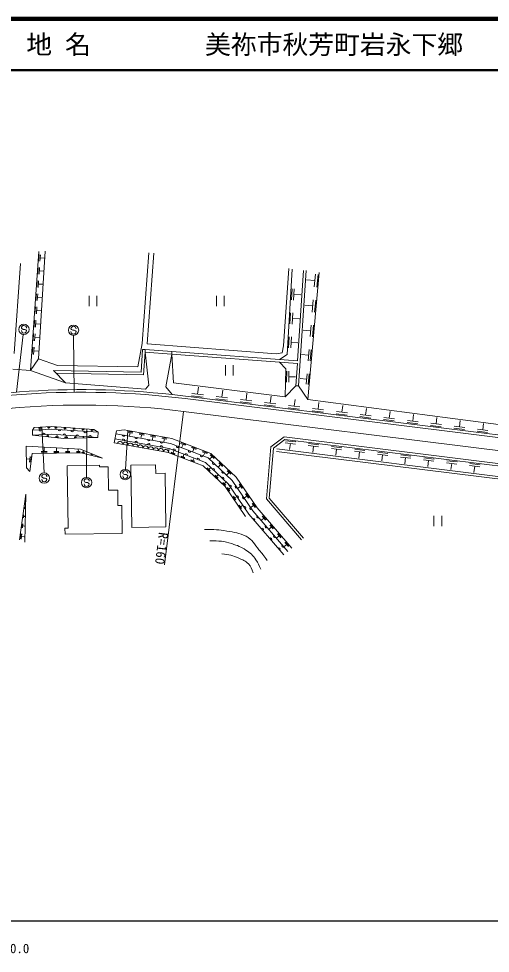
# Model space of a CAD drawing. Units: millimetres on the paper. Extents: x 40 to 680, y 20 to 380.
# Drawn here: x 368.9 to 460.3, y 198.7 to 380 of the extents above; entities that cross this region are included whole.
import ezdxf
from ezdxf.enums import TextEntityAlignment as Align

# ---------------------------------------------------------------- set-up
doc = ezdxf.new("R2010")
doc.units = ezdxf.units.MM
for name, color, linetype, lineweight in [('M-BGD', 7, 'Continuous', 18), ('M-TTL', 2, 'Continuous', 140), ('M-TTL-BAND', 7, 'Continuous', 25), ('M-TTL-LINE', 7, 'Continuous', 50)]:
    doc.layers.add(name, color=color, linetype=linetype, lineweight=lineweight)
doc.layers.add('M-TTL-TXT', color=7, linetype='Continuous')
doc.styles.add('ＭＳ ゴシック', font='')
doc.styles.get('ＭＳ ゴシック').set_extended_font_data('MS Gothic')

msp = doc.modelspace()

# ---------------------------------------------------------------- linework, layer by layer
at = {"layer": 'M-BGD'}
for p, q in [((371.211, 311.765), (372.792, 334.864)), ((372.763, 332.971), (372.85, 334.237)), ((372.774, 314.031), (374.052, 334.915)), ((373.016, 332.954), (373.103, 334.219)), ((373.059, 333.587), (373.867, 333.531)), ((392.836, 316.974), (394.114, 334.604)), ((393.833, 316.901), (395.112, 334.531)), ((368.012, 315.049), (369.275, 332.532)), ((372.59, 330.445), (372.678, 331.729)), ((372.847, 330.428), (372.935, 331.711)), ((372.891, 331.07), (373.713, 331.013)), ((420.217, 316.559), (421.259, 331.523)), ((420.916, 314.88), (421.912, 331.442)), ((424.123, 331.167), (422.961, 313.642)), ((424.622, 331.134), (423.138, 308.758)), ((424.965, 306.117), (427.149, 330.792)), ((426.202, 327.983), (426.421, 330.455)), ((426.696, 327.94), (426.915, 330.412)), ((372.416, 327.901), (372.505, 329.203)), ((372.676, 327.883), (372.765, 329.185)), ((372.721, 328.534), (373.558, 328.477)), ((426.311, 329.219), (424.705, 329.361)), ((372.24, 325.339), (372.331, 326.659)), ((372.504, 325.32), (372.595, 326.641)), ((421.752, 325.445), (421.883, 327.629)), ((422.188, 325.419), (422.32, 327.603)), ((422.254, 326.511), (423.608, 326.43)), ((372.55, 325.981), (373.402, 325.922)), ((382.577, 326.254), (382.577, 324.254)), ((384.077, 326.254), (384.077, 324.254)), ((407.251, 326.254), (407.251, 324.254)), ((408.751, 326.254), (408.751, 324.254)), ((425.791, 323.101), (426.001, 325.465)), ((426.264, 323.059), (426.473, 325.423)), ((372.064, 322.757), (372.155, 324.096)), ((372.331, 322.739), (372.423, 324.078)), ((372.377, 323.408), (373.244, 323.349)), ((421.472, 320.789), (421.601, 322.943)), ((421.903, 320.763), (422.032, 322.917)), ((425.896, 324.283), (424.377, 324.417)), ((371.886, 320.157), (371.979, 321.515)), ((372.157, 320.139), (372.25, 321.496)), ((421.967, 321.84), (423.299, 321.76)), ((369.529, 319.882), (369.43, 320)), ((369.774, 319.743), (369.529, 319.882)), ((370.075, 319.74), (369.774, 319.743)), ((370.32, 319.629), (370.075, 319.74)), ((370.426, 319.492), (370.32, 319.629)), ((372.204, 320.818), (373.086, 320.757)), ((379.138, 319.716), (379.039, 319.834)), ((379.383, 319.577), (379.138, 319.716)), ((379.684, 319.574), (379.383, 319.577)), ((379.929, 319.463), (379.684, 319.574)), ((380.035, 319.326), (379.929, 319.463)), ((425.49, 319.454), (424.056, 319.581)), ((425.39, 318.325), (425.59, 320.584)), ((425.842, 318.285), (426.041, 320.544)), ((368.459, 307.554), (369.805, 318.749)), ((371.706, 317.538), (371.801, 318.915)), ((371.982, 317.519), (372.076, 318.896)), ((372.029, 318.208), (372.926, 318.146)), ((379.644, 307.54), (379.543, 318.576)), ((421.193, 316.16), (421.321, 318.286)), ((421.619, 316.135), (421.747, 318.261)), ((371.526, 314.9), (371.621, 316.296)), ((371.805, 314.881), (371.9, 316.277)), ((371.853, 315.579), (372.765, 315.517)), ((392.836, 316.974), (391.996, 312.443)), ((392.925, 315.85), (392.613, 311.432)), ((393.425, 315.813), (392.925, 315.85)), ((393.425, 315.813), (393.389, 315.314)), ((398.609, 315.432), (393.43, 315.812)), ((393.833, 316.901), (418.79, 314.966)), ((419.939, 315.187), (420.217, 316.559)), ((421.683, 317.198), (422.991, 317.119)), ((424.997, 313.653), (425.188, 315.809)), ((425.428, 313.615), (425.619, 315.771)), ((371.211, 311.765), (372.774, 314.031)), ((372.774, 314.031), (376.434, 312.725)), ((393.389, 315.314), (393.079, 310.923)), ((398.534, 314.936), (393.389, 315.314)), ((394.112, 308.943), (393.389, 315.314)), ((397.405, 308.589), (398.572, 314.933)), ((398.609, 315.432), (398.572, 314.933)), ((398.572, 314.933), (398.886, 309.384)), ((422.928, 313.143), (398.572, 314.933)), ((422.961, 313.642), (398.609, 315.432)), ((418.79, 314.966), (419.939, 315.187)), ((419.47, 313.898), (420.916, 314.88)), ((425.092, 314.731), (423.742, 314.851)), ((371.211, 311.765), (367.786, 312.009)), ((376.434, 312.725), (391.996, 312.443)), ((408.959, 312.778), (408.959, 310.778)), ((410.459, 312.778), (410.459, 310.778)), ((420.657, 312.068), (419.433, 313.4)), ((420.538, 306.634), (420.657, 312.068)), ((422.928, 313.143), (422.639, 308.791)), ((371.211, 311.765), (378.002, 309.383)), ((378.002, 309.383), (375.662, 311.739)), ((375.662, 311.739), (392.613, 311.432)), ((376.168, 311.229), (393.079, 310.923)), ((420.848, 311.659), (420.8, 309.48)), ((421.284, 311.649), (421.236, 309.471)), ((421.26, 310.56), (422.554, 310.532)), ((424.704, 310.111), (423.435, 310.223)), ((424.613, 309.083), (424.795, 311.138)), ((425.024, 309.047), (425.206, 311.102)), ((378.002, 309.383), (393.476, 308.159)), ((393.476, 308.159), (394.112, 308.943)), ((398.648, 307.123), (397.405, 308.589)), ((398.886, 309.384), (420.538, 306.634)), ((403.58, 307.167), (403.753, 308.558)), ((420.539, 306.671), (422.639, 308.791)), ((422.639, 308.791), (423.138, 308.758)), ((423.138, 308.758), (424.965, 306.117)), ((465.746, 298.793), (398.648, 307.123)), ((402.404, 306.858), (404.645, 306.58)), ((402.46, 307.306), (404.701, 307.028)), ((407.177, 306.716), (409.399, 306.441)), ((408.288, 306.579), (408.458, 307.955)), ((412.976, 305.993), (413.145, 307.354)), ((417.646, 305.409), (417.813, 306.755)), ((465.684, 298.296), (401.147, 306.309)), ((407.121, 306.272), (409.343, 305.996)), ((411.82, 305.689), (414.023, 305.415)), ((411.875, 306.129), (414.077, 305.856)), ((416.499, 305.108), (418.683, 304.837)), ((416.554, 305.545), (418.738, 305.273)), ((421.214, 304.962), (423.379, 304.693)), ((422.296, 304.828), (422.462, 306.159)), ((424.965, 306.117), (465.992, 300.777)), ((426.929, 304.249), (427.092, 305.565)), ((431.542, 303.672), (431.704, 304.973)), ((400.839, 303.828), (397.143, 274.056)), ((464.781, 295.889), (400.839, 303.828)), ((421.16, 304.529), (423.325, 304.26)), ((425.802, 303.953), (427.949, 303.686)), ((425.855, 304.382), (428.002, 304.115)), ((430.425, 303.379), (432.553, 303.114)), ((430.478, 303.804), (432.606, 303.54)), ((435.03, 302.807), (437.14, 302.545)), ((435.082, 303.229), (437.192, 302.967)), ((436.137, 303.098), (436.297, 304.384)), ((440.714, 302.526), (440.872, 303.798)), ((445.272, 301.956), (445.428, 303.213)), ((439.616, 302.237), (441.707, 301.978)), ((439.668, 302.656), (441.759, 302.396)), ((444.184, 301.67), (446.257, 301.413)), ((444.236, 302.085), (446.308, 301.827)), ((448.734, 301.105), (450.788, 300.85)), ((448.785, 301.516), (450.839, 301.261)), ((449.812, 301.389), (449.966, 302.631)), ((453.316, 300.95), (455.352, 300.697)), ((454.334, 300.824), (454.486, 302.051)), ((458.837, 300.261), (458.988, 301.474)), ((371.562, 300.218), (371.902, 300.736)), ((371.562, 300.218), (375.306, 300.404)), ((371.562, 300.218), (375.306, 300.404)), ((375.306, 300.404), (371.562, 300.218)), ((371.562, 300.218), (371.612, 299.22)), ((375.295, 299.402), (371.612, 299.22)), ((371.612, 299.22), (377.632, 298.585)), ((371.902, 300.736), (375.311, 300.905)), ((371.902, 300.736), (375.311, 300.905)), ((372.737, 300.677), (373.237, 300.702)), ((372.742, 300.577), (373.242, 300.602)), ((372.992, 300.59), (373.002, 300.39)), ((373.37, 300.809), (373.813, 291.898)), ((374.485, 300.764), (374.985, 300.788)), ((374.49, 300.664), (374.99, 300.688)), ((374.54, 299.097), (374.558, 299.267)), ((374.74, 300.676), (374.75, 300.476)), ((384.236, 298.774), (375.295, 299.402)), ((375.306, 300.404), (384.306, 299.771)), ((375.306, 300.404), (384.306, 299.771)), ((384.306, 299.771), (375.306, 300.404)), ((375.311, 300.905), (383.457, 300.332)), ((375.311, 300.905), (383.457, 300.332)), ((375.878, 300.664), (376.377, 300.629)), ((375.885, 300.764), (376.384, 300.729)), ((376.128, 300.647), (376.114, 300.447)), ((376.325, 298.943), (376.355, 299.227)), ((377.624, 300.542), (378.123, 300.507)), ((377.631, 300.641), (378.13, 300.606)), ((377.873, 300.524), (377.859, 300.325)), ((379.37, 300.419), (379.868, 300.384)), ((379.377, 300.519), (379.875, 300.484)), ((379.619, 300.401), (379.605, 300.202)), ((381.115, 300.296), (381.614, 300.261)), ((381.122, 300.396), (381.621, 300.361)), ((381.365, 300.279), (381.351, 300.079)), ((382.136, 300.425), (382.075, 291.024)), ((382.861, 300.173), (383.36, 300.138)), ((382.868, 300.273), (383.367, 300.238)), ((383.11, 300.156), (383.096, 299.956)), ((384.306, 299.771), (383.457, 300.332)), ((384.306, 299.771), (384.236, 298.774)), ((387.431, 297.728), (387.84, 300.028)), ((398.331, 297.617), (387.746, 299.501)), ((387.84, 300.028), (389.333, 300.234)), ((389.333, 300.234), (398.601, 298.585)), ((390.05, 300.106), (389.616, 292.578)), ((390.993, 299.634), (390.009, 299.809)), ((391.028, 299.831), (390.044, 300.006)), ((390.501, 299.721), (390.396, 299.131)), ((393.208, 299.24), (392.224, 299.415)), ((393.244, 299.436), (392.259, 299.612)), ((392.716, 299.327), (392.611, 298.736)), ((395.459, 299.042), (394.474, 299.217)), ((453.265, 300.543), (455.301, 300.29)), ((457.778, 299.982), (459.796, 299.732)), ((457.828, 300.386), (459.846, 300.135)), ((374.321, 299.035), (374.741, 298.99)), ((374.33, 299.119), (374.75, 299.075)), ((376.017, 298.856), (376.608, 298.794)), ((376.03, 298.974), (376.621, 298.912)), ((377.632, 298.585), (384.236, 298.774)), ((377.789, 298.818), (378.427, 298.836)), ((377.793, 298.69), (378.43, 298.708)), ((378.108, 298.827), (378.1, 299.105)), ((379.646, 298.834), (380.1, 298.847)), ((379.648, 298.743), (380.102, 298.756)), ((379.873, 298.84), (379.869, 298.981)), ((381.328, 298.848), (381.615, 298.857)), ((381.329, 298.791), (381.617, 298.799)), ((381.471, 298.852), (381.471, 298.868)), ((397.921, 295.862), (387.431, 297.728)), ((398.061, 296.649), (387.571, 298.516)), ((395.424, 298.845), (394.439, 299.021)), ((394.931, 298.933), (394.826, 298.342)), ((397.639, 298.451), (396.654, 298.626)), ((397.674, 298.648), (396.689, 298.823)), ((397.147, 298.539), (397.041, 297.948)), ((405.628, 294.802), (398.331, 297.617)), ((398.601, 298.585), (406.17, 295.664)), ((401.228, 297.25), (400.295, 297.61)), ((401.3, 297.436), (400.367, 297.796)), ((400.761, 297.43), (400.545, 296.87)), ((417.793, 296.936), (420.35, 298.886)), ((418.272, 296.672), (420.491, 298.365)), ((465.035, 293.339), (420.35, 298.886)), ((464.966, 292.843), (420.491, 298.365)), ((422.559, 297.504), (420.574, 297.75)), ((422.608, 297.9), (420.623, 298.147)), ((421.566, 297.627), (421.419, 296.436)), ((427.074, 297.346), (425.089, 297.592)), ((370.391, 292.903), (370.337, 297.101)), ((370.337, 297.101), (380.88, 296.514)), ((371.543, 295.681), (371.095, 292.148)), ((381.043, 295.808), (371.543, 295.681)), ((374.429, 296.05), (373.275, 296.035)), ((374.432, 295.82), (373.278, 295.804)), ((373.852, 296.043), (373.842, 296.806)), ((376.71, 296.049), (375.714, 296.036)), ((376.713, 295.85), (375.716, 295.837)), ((376.212, 296.043), (376.204, 296.675)), ((378.84, 296.049), (377.99, 296.037)), ((378.842, 295.879), (377.992, 295.867)), ((378.415, 296.043), (378.408, 296.552)), ((380.827, 296.048), (380.115, 296.038)), ((380.829, 295.905), (380.116, 295.896)), ((380.471, 296.043), (380.465, 296.438)), ((380.88, 296.514), (385.147, 294.742)), ((385.147, 294.742), (381.043, 295.808)), ((381.664, 295.75), (381.172, 295.878)), ((381.69, 295.849), (381.197, 295.977)), ((381.444, 295.913), (381.505, 296.148)), ((383.049, 295.45), (383.062, 295.501)), ((404.652, 293.249), (397.845, 295.875)), ((398.061, 296.649), (397.921, 295.862)), ((405.086, 293.939), (398.061, 296.649)), ((398.416, 295.762), (399.162, 295.474)), ((398.473, 295.911), (399.22, 295.623)), ((398.846, 295.767), (399.005, 296.178)), ((403.327, 296.44), (402.394, 296.8)), ((403.399, 296.626), (402.466, 296.986)), ((402.86, 296.62), (402.644, 296.06)), ((405.426, 295.63), (404.493, 295.99)), ((405.498, 295.816), (404.565, 296.176)), ((404.96, 295.81), (404.744, 295.25)), ((406.895, 294.847), (406.166, 295.531)), ((406.17, 295.664), (411.04, 291.096)), ((416.916, 286.853), (417.793, 296.936)), ((417.432, 287.019), (418.272, 296.672)), ((464.624, 290.367), (418.897, 296.044)), ((464.693, 290.862), (418.958, 296.54)), ((427.025, 296.949), (425.04, 297.196)), ((426.032, 297.072), (425.884, 295.881)), ((431.49, 296.395), (429.506, 296.641)), ((431.54, 296.792), (429.555, 297.038)), ((430.498, 296.518), (430.35, 295.327)), ((435.956, 295.84), (433.971, 296.087)), ((436.005, 296.237), (434.021, 296.484)), ((434.964, 295.964), (434.816, 294.773)), ((440.422, 295.286), (438.437, 295.532)), ((440.471, 295.683), (438.486, 295.929)), ((371.075, 294.554), (370.468, 294.631)), ((371.145, 295.105), (371.005, 294.002)), ((371.365, 295.077), (371.225, 293.974)), ((383.175, 295.358), (382.894, 295.431)), ((383.189, 295.414), (382.908, 295.487)), ((400.328, 295.024), (401.075, 294.736)), ((400.386, 295.173), (401.132, 294.885)), ((400.759, 295.029), (400.917, 295.44)), ((402.241, 294.286), (402.987, 293.998)), ((402.298, 294.436), (403.045, 294.148)), ((402.672, 294.292), (402.83, 294.702)), ((409.511, 289.789), (405.086, 293.939)), ((410.276, 290.442), (405.628, 294.802)), ((406.394, 295.043), (405.983, 294.605)), ((406.759, 294.701), (406.029, 295.385)), ((408.4, 293.162), (407.67, 293.846)), ((408.537, 293.307), (407.807, 293.992)), ((439.429, 295.409), (439.282, 294.218)), ((444.887, 294.731), (442.903, 294.978)), ((444.937, 295.128), (442.952, 295.375)), ((443.895, 294.855), (443.747, 293.664)), ((449.353, 294.177), (447.368, 294.423)), ((449.402, 294.574), (447.418, 294.82)), ((448.361, 294.3), (448.213, 293.109)), ((453.819, 293.623), (451.834, 293.869)), ((453.868, 294.02), (451.883, 294.266)), ((452.827, 293.746), (452.679, 292.555)), ((458.334, 293.465), (456.349, 293.712)), ((371.095, 292.148), (370.391, 292.903)), ((378.308, 293.288), (384.579, 293.37)), ((378.466, 281.157), (378.308, 293.288)), ((384.579, 293.37), (384.583, 293.043)), ((384.583, 293.054), (386.262, 293.075)), ((384.583, 293.043), (386.262, 293.065)), ((386.262, 293.075), (386.321, 288.558)), ((390.659, 293.413), (395.433, 293.475)), ((390.659, 293.413), (390.816, 281.325)), ((395.455, 291.798), (395.433, 293.475)), ((408.899, 289.266), (404.652, 293.249)), ((405.349, 292.732), (405.932, 292.185)), ((405.458, 292.849), (406.042, 292.302)), ((405.75, 292.576), (406.051, 292.896)), ((408.035, 293.504), (407.625, 293.066)), ((409.676, 291.964), (409.266, 291.527)), ((410.041, 291.622), (409.311, 292.306)), ((410.178, 291.768), (409.448, 292.452)), ((458.285, 293.068), (456.3, 293.315)), ((457.292, 293.191), (457.144, 292.001)), ((373.468, 291.04), (373.368, 291.158)), ((373.713, 290.9), (373.468, 291.04)), ((374.014, 290.898), (373.713, 290.9)), ((374.259, 290.786), (374.014, 290.898)), ((374.365, 290.65), (374.259, 290.786)), ((381.674, 290.164), (381.574, 290.282)), ((381.918, 290.025), (381.674, 290.164)), ((389.164, 291.72), (389.064, 291.838)), ((389.409, 291.581), (389.164, 291.72)), ((389.709, 291.579), (389.409, 291.581)), ((389.954, 291.467), (389.709, 291.579)), ((390.06, 291.331), (389.954, 291.467)), ((397.309, 291.822), (395.455, 291.798)), ((397.445, 281.412), (397.309, 291.822)), ((406.844, 291.33), (407.428, 290.783)), ((406.954, 291.447), (407.537, 290.899)), ((407.245, 291.173), (407.546, 291.494)), ((408.741, 289.771), (409.042, 290.092)), ((410.276, 290.442), (414.299, 284.528)), ((411.04, 291.096), (415.094, 285.137)), ((382.219, 290.023), (381.918, 290.025)), ((382.464, 289.911), (382.219, 290.023)), ((382.57, 289.775), (382.464, 289.911)), ((386.321, 288.558), (388.108, 288.581)), ((388.108, 288.581), (388.148, 285.551)), ((408.339, 289.928), (408.923, 289.38)), ((408.449, 290.044), (409.032, 289.497)), ((412.843, 283.468), (408.899, 289.266)), ((409.224, 288.966), (409.674, 288.304)), ((409.356, 289.056), (409.806, 288.394)), ((413.504, 283.918), (409.511, 289.789)), ((409.581, 288.725), (409.945, 288.972)), ((411.905, 289.291), (411.409, 288.954)), ((412.186, 288.878), (411.624, 289.705)), ((412.352, 288.99), (411.789, 289.817)), ((369.046, 278.898), (370.283, 287.781)), ((370.283, 287.781), (370.069, 278.474)), ((410.377, 287.271), (410.827, 286.609)), ((410.509, 287.361), (410.959, 286.699)), ((410.734, 287.03), (411.098, 287.277)), ((413.171, 287.431), (412.675, 287.094)), ((413.452, 287.018), (412.89, 287.844)), ((413.617, 287.13), (413.055, 287.957)), ((423.723, 278.939), (416.916, 286.853)), ((424.102, 279.265), (417.432, 287.019)), ((369.99, 284.949), (370.035, 285.276)), ((370.055, 284.94), (370.1, 285.267)), ((370.078, 285.104), (370.122, 285.097)), ((388.148, 285.551), (388.87, 285.561)), ((388.941, 280.164), (388.87, 285.561)), ((411.53, 285.576), (411.98, 284.914)), ((411.663, 285.666), (412.112, 285.004)), ((411.887, 285.335), (412.251, 285.582)), ((414.436, 285.571), (413.94, 285.233)), ((414.718, 285.157), (414.155, 285.984)), ((414.883, 285.27), (414.32, 286.097)), ((421.828, 277.309), (415.094, 285.137)), ((369.748, 283.215), (369.822, 283.742)), ((369.854, 283.2), (369.927, 283.727)), ((369.89, 283.464), (370.083, 283.437)), ((420.312, 276.004), (413.504, 283.918)), ((414.299, 284.528), (421.07, 276.656)), ((416.44, 283.112), (415.986, 282.721)), ((416.767, 282.733), (416.114, 283.491)), ((416.918, 282.863), (416.266, 283.621)), ((449.387, 283.549), (449.387, 281.549)), ((450.887, 283.549), (450.887, 281.549)), ((369.477, 281.268), (369.582, 282.02)), ((369.628, 281.247), (369.732, 281.999)), ((369.68, 281.623), (370.04, 281.573)), ((377.881, 281.15), (378.466, 281.157)), ((377.896, 280.02), (377.881, 281.15)), ((390.816, 281.325), (397.445, 281.412)), ((417.908, 281.406), (417.453, 281.015)), ((418.234, 281.027), (417.582, 281.785)), ((418.385, 281.157), (417.733, 281.916)), ((369.173, 279.082), (369.313, 280.088)), ((369.374, 279.054), (369.514, 280.06)), ((369.444, 279.557), (369.992, 279.481)), ((388.941, 280.164), (377.896, 280.02)), ((419.375, 279.7), (418.92, 279.309)), ((419.701, 279.321), (419.049, 280.079)), ((419.853, 279.452), (419.201, 280.21)), ((420.842, 277.995), (420.387, 277.603)), ((421.168, 277.615), (420.516, 278.374)), ((421.32, 277.746), (420.668, 278.504))]:
    msp.add_line(p, q, dxfattribs=at)
for centre in [(369.925, 319.742), (379.534, 319.576), (373.863, 290.899), (389.559, 291.58), (382.069, 290.024)]:
    msp.add_circle(centre, 1, dxfattribs=at)
for centre, radius, start, end in [((369.926, 319.496), 0.5, 179.55488, 359.55488), ((369.93, 319.996), 0.5, 359.55488, 179.55488), ((379.535, 319.33), 0.5, 179.55488, 359.55488), ((379.539, 319.83), 0.5, 359.55488, 179.55488), ((381.127, 145.047), 163, 83.82943, 104.64115), ((381.127, 145.047), 162.5, 82.92306, 104.64115), ((381.127, 145.047), 160, 82.92306, 95.10039), ((373.06, 300.293), 0.25, 182.83485, 2.83485), ((373.797, 299.328), 0.25, 2.83485, 182.83485), ((376.802, 300.299), 0.25, 175.9796, 355.9796), ((377.752, 299.229), 0.25, 355.9796, 175.9796), ((379.296, 300.123), 0.25, 175.9796, 355.9796), ((380.246, 299.054), 0.25, 355.9796, 175.9796), ((381.79, 299.948), 0.25, 175.9796, 355.9796), ((382.74, 298.879), 0.25, 355.9796, 175.9796), ((389.223, 299.238), 0.25, 169.90948, 349.90948), ((388.568, 297.526), 0.5, 349.90948, 169.90948), ((389.2, 298.226), 0.25, 349.90948, 169.90948), ((389.552, 297.351), 0.5, 349.90948, 169.90948), ((390.537, 297.176), 0.5, 349.90948, 169.90948), ((391.521, 297.001), 0.5, 349.90948, 169.90948), ((391.661, 297.788), 0.25, 349.90948, 169.90948), ((391.684, 298.8), 0.25, 169.90948, 349.90948), ((392.506, 296.825), 0.5, 349.90948, 169.90948), ((394.123, 297.35), 0.25, 349.90948, 169.90948), ((394.145, 298.362), 0.25, 169.90948, 349.90948), ((396.607, 297.924), 0.25, 169.90948, 349.90948), ((393.49, 296.65), 0.5, 349.90948, 169.90948), ((394.475, 296.475), 0.5, 349.90948, 169.90948), ((395.459, 296.3), 0.5, 349.90948, 169.90948), ((396.444, 296.124), 0.5, 349.90948, 169.90948), ((396.584, 296.912), 0.25, 349.90948, 169.90948), ((397.428, 295.949), 0.5, 349.90948, 169.90948), ((399.022, 296.279), 0.25, 338.90247, 158.90247), ((399.73, 297.077), 0.25, 158.90247, 338.90247), ((401.354, 295.379), 0.25, 338.90247, 158.90247), ((402.063, 296.177), 0.25, 158.90247, 338.90247), ((403.686, 294.479), 0.25, 338.90247, 158.90247), ((404.395, 295.277), 0.25, 158.90247, 338.90247), ((406.722, 293.775), 0.25, 136.8349, 316.8349), ((389.564, 291.835), 0.5, 359.55488, 179.55488), ((406.593, 292.525), 0.25, 316.8349, 136.8349), ((408.545, 292.065), 0.25, 136.8349, 316.8349), ((373.865, 290.654), 0.5, 179.55488, 359.55488), ((373.868, 291.154), 0.5, 359.55488, 179.55488), ((382.074, 290.278), 0.5, 359.55488, 179.55488), ((389.56, 291.335), 0.5, 179.55488, 359.55488), ((408.417, 290.815), 0.25, 316.8349, 136.8349), ((382.07, 289.778), 0.5, 179.55488, 359.55488), ((409.848, 289.293), 0.25, 304.22673, 124.22673), ((411.119, 289.202), 0.25, 124.22673, 304.22673), ((411.254, 287.226), 0.25, 304.22673, 124.22673), ((412.525, 287.135), 0.25, 124.22673, 304.22673), ((412.661, 285.158), 0.25, 304.22673, 124.22673), ((413.932, 285.068), 0.25, 124.22673, 304.22673), ((414.443, 282.827), 0.25, 310.70144, 130.70144), ((415.278, 283.39), 0.25, 130.70144, 310.70144), ((416.073, 280.932), 0.25, 310.70144, 130.70144), ((416.908, 281.495), 0.25, 130.70144, 310.70144), ((417.703, 279.037), 0.25, 310.70144, 130.70144), ((418.538, 279.6), 0.25, 130.70144, 310.70144), ((419.334, 277.141), 0.25, 310.70144, 130.70144), ((420.168, 277.704), 0.25, 130.70144, 310.70144)]:
    msp.add_arc(centre, radius, start, end, dxfattribs=at)
for points, knots in [([(404.94, 280.916), (406.927, 280.896), (407.589, 280.905), (409.251, 280.608), (410.732, 280.343), (411.647, 280.32), (412.97, 279.602), (414.213, 278.928), (414.576, 278.08), (415.477, 276.99), (416.118, 276.216), (416.337, 275.93), (417.031, 274.939)], [0, 0, 0, 0, 1, 1, 1, 2, 2, 2, 3, 3, 3, 4, 4, 4, 4]), ([(405.935, 278.744), (407.867, 278.669), (408.622, 278.708), (410.226, 278.173), (411.327, 277.806), (411.95, 277.562), (412.93, 276.94), (413.827, 276.369), (414.276, 275.915), (414.881, 275.041), (415.337, 274.384), (415.492, 274.072), (415.832, 273.229)], [0, 0, 0, 0, 1, 1, 1, 2, 2, 2, 3, 3, 3, 4, 4, 4, 4]), ([(408.276, 276.215), (409.772, 275.973), (410.364, 275.938), (411.559, 275.365), (412.324, 274.998), (412.844, 274.864), (413.416, 274.237), (413.929, 273.674), (414.08, 273.3), (414.354, 272.527)], [0, 0, 0, 0, 1, 1, 1, 2, 2, 2, 3, 3, 3, 3])]:
    msp.add_open_spline(points, degree=3, knots=knots, dxfattribs=at)
at = {"layer": 'M-TTL'}
msp.add_line((680, 380), (40, 380), dxfattribs=at)
at = {"layer": 'M-TTL-BAND'}
msp.add_line((40, 205), (579, 205), dxfattribs=at)
at = {"layer": 'M-TTL-LINE'}
msp.add_line((40, 370), (680, 370), dxfattribs=at)

# ---------------------------------------------------------------- texts
at = {"layer": 'M-BGD', "style": 'ＭＳ ゴシック'}
msp.add_text('R=160', height=1.833, rotation=262.923, dxfattribs=at).set_placement((397.143, 274.056), align=Align.TOP_RIGHT)
at = {"layer": 'M-TTL-BAND', "style": 'ＭＳ ゴシック'}
msp.add_text('300.0', height=1.833, dxfattribs=at).set_placement((367.844, 198.195), align=Align.BOTTOM_CENTER)
at = {"layer": 'M-TTL-TXT', "style": 'ＭＳ ゴシック'}
for s, p in [('地 名', (370.38, 375)), ('美祢市秋芳町岩永下郷', (405.024, 375))]:
    msp.add_text(s, height=3.666, dxfattribs=at).set_placement(p, align=Align.MIDDLE_LEFT)

doc.saveas('drawing.dxf')
